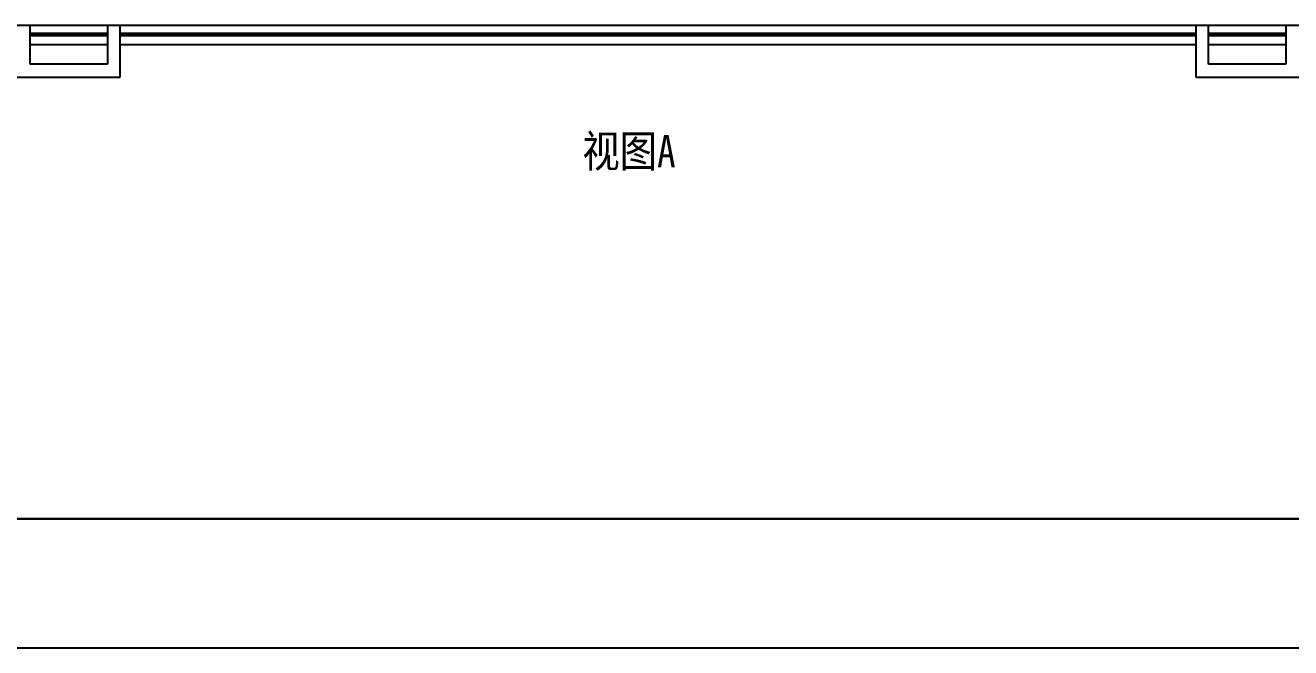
# Model space of a CAD drawing. Header units: millimetres. Extents: x 2626 to 3046, y -4 to 293.
# Drawn here: x 2704.7 to 2802.9, y -4.4 to 43.9 of the extents above; entities that cross this region are included whole.
import ezdxf

# ---------------------------------------------------------------- set-up
doc = ezdxf.new("R2010")
doc.units = ezdxf.units.MM
doc.header["$LTSCALE"] = 0.2
doc.header["$PDMODE"] = 3
doc.header["$PDSIZE"] = 8
doc.layers.get('0').update_dxf_attribs({"linetype": 'CONTINUOUS'})
doc.layers.get('Defpoints').update_dxf_attribs({"linetype": 'CONTINUOUS'})
doc.layers.add('粗实线', color=7, linetype='CONTINUOUS', lineweight=30)
doc.styles.add('宋体', font='', dxfattribs={"width": 0.85, "height": 2.5})
doc.styles.get('宋体').set_extended_font_data('SimSun')
doc.dimstyles.new('ISO-25 1-2', dxfattribs={"dimtxt": 2.5, "dimasz": 2.5, "dimexe": 1.25, "dimexo": 0.625, "dimtad": 1, "dimdec": 1, "dimlfac": 2, "dimdsep": 46, "dimtxsty": '宋体', "dimcen": 2.5, "dimclrd": 256, "dimclre": 256, "dimclrt": 2, "dimadec": 0, "dimazin": 0, "dimtfac": 1, "dimtdec": 1, "dimtmove": 0, "dimatfit": 3, "dimfxl": 0, "dimlwd": -1, "dimlwe": -1, "dimarcsym": 0})

# ---------------------------------------------------------------- blocks, each defined once
blk = doc.blocks.new('*D27')
at = {"ltscale": 0.5}
for p, q in [((2753.168, 140.394), (2645.903, 140.394)), ((2647.153, 137.894), (2647.153, 42.394)), ((2703.418, 39.894), (2645.903, 39.894))]:
    blk.add_line(p, q, dxfattribs=at)
for points in [[(2646.736, 137.894), (2647.569, 137.894), (2647.153, 140.394)], [(2646.736, 42.394), (2647.569, 42.394), (2647.153, 39.894)]]:
    blk.add_solid(points, dxfattribs=at)
at = {"layer": 'Defpoints', "color": 0, "ltscale": 0.5}
for p in [(2753.793, 140.394), (2647.153, 39.894), (2704.043, 39.894)]:
    blk.add_point(p, dxfattribs=at)
at = {"color": 2, "ltscale": 0.5, "insert": (2645.187, 90.144), "char_height": 2.5, "attachment_point": 5, "rotation": 90, "style": '宋体'}
blk.add_mtext('201±2', dxfattribs=at)

msp = doc.modelspace()

# ---------------------------------------------------------------- linework, layer by layer
at = {"color": 7, "linetype": 'Continuous'}
for p, q in [((2822.293, 43.898), (2685.293, 43.898)), ((2705.043, 40.894), (2705.043, 43.894)), ((2711.043, 43.294), (2705.043, 43.294)), ((2711.043, 43.894), (2711.043, 40.894)), ((2712.043, 39.894), (2712.043, 43.894)), ((2795.543, 43.294), (2712.043, 43.294)), ((2795.543, 43.894), (2795.543, 39.894)), ((2796.543, 40.894), (2796.543, 43.894)), ((2802.543, 43.294), (2796.543, 43.294)), ((2802.543, 43.894), (2802.543, 40.894)), ((2711.043, 43.194), (2705.043, 43.194)), ((2711.043, 43.112), (2705.043, 43.112)), ((2711.043, 42.394), (2705.043, 42.394)), ((2795.543, 43.194), (2712.043, 43.194)), ((2795.543, 43.112), (2712.043, 43.112)), ((2795.543, 42.394), (2712.043, 42.394)), ((2802.543, 43.194), (2796.543, 43.194)), ((2802.543, 43.112), (2796.543, 43.112)), ((2802.543, 42.394), (2796.543, 42.394)), ((2711.043, 40.894), (2705.043, 40.894)), ((2802.543, 40.894), (2796.543, 40.894)), ((2704.043, 39.894), (2712.043, 39.894)), ((2795.543, 39.894), (2803.543, 39.894))]:
    msp.add_line(p, q, dxfattribs=at)
for p, q in [((2635.952, 5.599), (2705.952, 5.599)), ((2705.952, 5.599), (2725.952, 5.599))]:
    msp.add_line(p, q)
at = {"layer": '粗实线', "linetype": 'Continuous', "lineweight": 30}
msp.add_line((2635.952, 5.599), (3031.85, 5.599), dxfattribs=at)
at = {"layer": '粗实线', "linetype": 'Continuous', "lineweight": 25}
msp.add_line((2625.95, -4.403), (3045.992, -4.403), dxfattribs=at)

# ---------------------------------------------------------------- texts
at = {"ltscale": 0.5, "insert": (2747.92, 35.399), "char_height": 2.5, "width": 38.42672, "attachment_point": 1, "style": '宋体'}
msp.add_mtext('视图A', dxfattribs=at)

# ---------------------------------------------------------------- dimensions: what is measured, and where the dimension line sits
at = {"ltscale": 0.5}
dim = msp.add_linear_dim(base=(2647.153, 39.894), p1=(2753.793, 140.394), p2=(2704.043, 39.894), angle=90, dimstyle='ISO-25 1-2', override={"dimgap": 0.625, "dimtol": 1, "dimlim": 0, "dimtp": 2, "dimtm": 2}, dxfattribs=at)
dim.commit()
dim.dimension.update_dxf_attribs({"geometry": '*D27', "text_midpoint": (2645.187, 90.144)})

doc.saveas('drawing.dxf')
